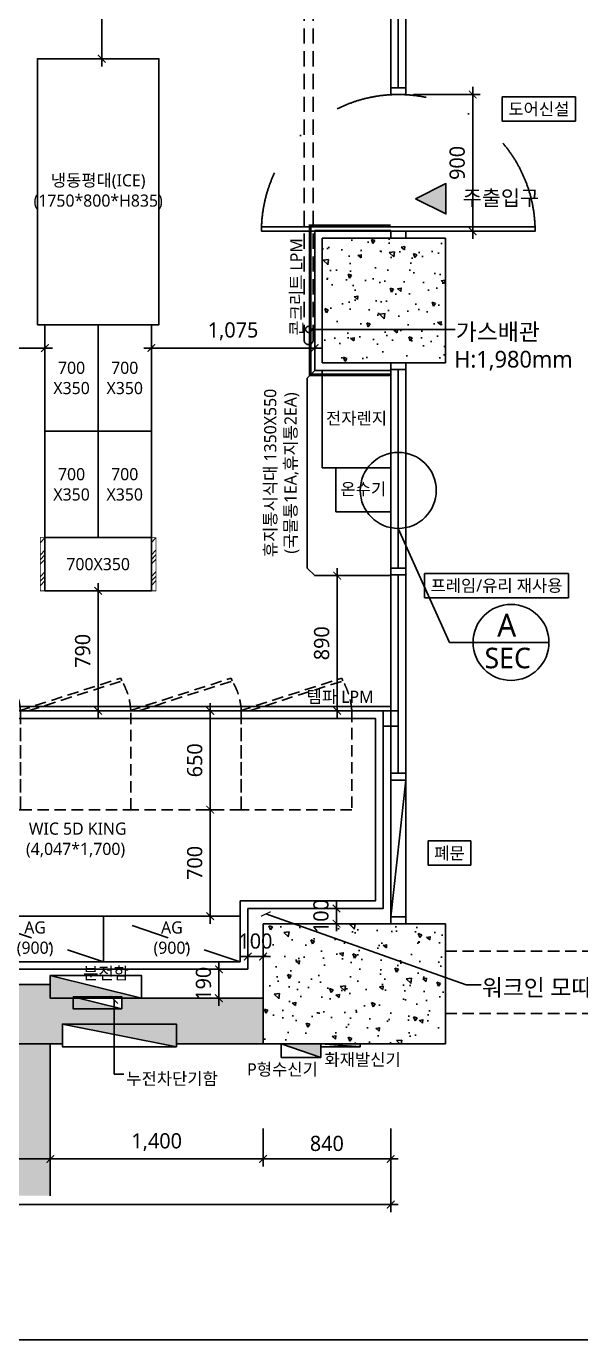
# Model space of a CAD drawing. Header units: millimetres. Extents: x 549809 to 574494, y -72589 to -46121.
# Drawn here: x 562582 to 566231, y -72589 to -63948 of the extents above; entities that cross this region are included whole.
import ezdxf

# ---------------------------------------------------------------- set-up
doc = ezdxf.new("R2010")
doc.units = ezdxf.units.MM
doc.linetypes.add('DASHDOT', pattern=[1, 0.5, -0.25, 0, -0.25])
doc.linetypes.add('HIDDEN', pattern=[0.375, 0.25, -0.125])
for name, color, linetype in [('DIM', 7, 'Continuous'), ('DIM_IN', 1, 'Continuous'), ('DOOR', 5, 'Continuous'), ('FUR', 6, 'Continuous'), ('HATCH', 6, 'Continuous'), ('layout', 2, 'Continuous'), ('SHEET', 6, 'Continuous'), ('STL', 7, 'Continuous'), ('text', 7, 'Continuous'), ('TXT', 7, 'Continuous'), ('WALL', 2, 'Continuous'), ('WALL_IN', 3, 'Continuous'), ('WIN', 4, 'Continuous'), ('집기', 5, 'Continuous'), ('천정라인', 1, 'Continuous')]:
    doc.layers.add(name, color=color, linetype=linetype)
doc.styles.get("Standard").update_dxf_attribs({"font": 'malgun.ttf'})
doc.styles.add('맑은고딕', font='malgun.ttf')
doc.linetypes.add('ZIGZAG', pattern='A,0.00254,-5.08,[131,ltypeshp.shx,S=5.08,R=0,X=-5.08,Y=0],-10.16,[131,ltypeshp.shx,S=5.08,R=180,X=5.08,Y=0],-5.08', length=20.32254)
doc.dimstyles.new('DIM_기본(50)', dxfattribs={"dimscale": 50, "dimtxt": 2, "dimasz": 1, "dimexe": 1, "dimexo": 2, "dimgap": 1, "dimtad": 1, "dimtoh": 1, "dimdec": 0, "dimzin": 0, "dimdsep": 46, "dimlunit": 6, "dimtxsty": '맑은고딕', "dimblk": 'ARCHTICK', "dimcen": 1, "dimdle": 1, "dimclrd": 1, "dimclre": 1, "dimclrt": 7, "dimadec": 0, "dimazin": 0, "dimtfac": 1, "dimtdec": 0, "dimtix": 1, "dimtmove": 2, "dimatfit": 3, "dimldrblk": 'ARCHTICK', "dimfxl": 1, "dimtolj": 1, "dimtzin": 0, "dimlwd": -1, "dimlwe": -1, "dimarcsym": 0})
pattern_1 = [(140, (490818.04, -604750.56), (23.90863, 273.277), [28.575, -314.325]), (85, (490818.04, -604750.56), (-286.58527, -52.86513), [22.86, -251.46088]), (190.451445, (490820.03, -604727.79), (-262.67663, 220.41187), [24.28501, -267.13537]), (136.1842, (490741.84, -604750.56), (63.0635, 406.61856), [42.8625, -471.4875]), (186.63556, (490747.1, -604716.67), (-371.1392, 356.1062), [36.42753, -400.7034]), (81.18415, (490741.84, -604750.56), (-371.1392, 356.1062), [34.28995, -377.1896]), (111, (490760.89, -604712.46), (153.3978, 227.42159), [28.575, -314.325]), (56, (490760.89, -604712.46), (-276.28195, 92.70304), [22.86, -251.46]), (161.451445, (490773.67, -604693.5), (-122.88415, 320.12463), [24.28501, -267.1349]), (127.5, (490818.035, -604750.56), (-126.832558, 4.632905), [0, -248.412, 0, -255.27, 0, -252.4125]), (97.5, (490818.04, -604750.56), (-150.270862, 100.229494), [0, -145.542, 0, -242.697, 0, -96.2025]), (57.5, (490818.04, -604835.52), (8.593116, 203.385893), [0, -95.25, 0, -297.18, 0, -394.335]), (47.5, (490818.04, -604873.62), (-38.139737, 222.19377), [0, -123.825, 0, -197.358, 0, -280.035])]

# ---------------------------------------------------------------- blocks, each defined once
blk = doc.blocks.new('도면FORM(50)_1')
at = {"layer": 'SHEET', "color": 7, "lineweight": 30}
blk.add_line((215289.2, -97805.7), (235800.3, -97805.7), dxfattribs=at)
blk = doc.blocks.new('_ArchTick')
at = {"color": 0, "linetype": 'ByBlock', "const_width": 0.15}
blk.add_lwpolyline([(-0.5, -0.5), (0.5, 0.5)], dxfattribs=at)
blk = doc.blocks.new('*D104')
at = {"layer": 'Defpoints', "color": 0, "transparency": 16777216}
for p in [(564140.4, -71099.5), (564980.4, -71099.5), (564140.4, -71399.5)]:
    blk.add_point(p, dxfattribs=at)
at = {"layer": 'DIM', "color": 1, "transparency": 16777216}
for p, q in [((564140.4, -71199.5), (564140.4, -71449.5)), ((564980.4, -71199.5), (564980.4, -71449.5)), ((565030.4, -71399.5), (564090.4, -71399.5))]:
    blk.add_line(p, q, dxfattribs=at)
at = {"layer": 'DIM', "color": 1, "transparency": 16777216, "xscale": 50, "yscale": 50, "zscale": 50, "rotation": 180}
blk.add_blockref('_ArchTick', (564140.4, -71399.5), dxfattribs=at)
at = {"layer": 'DIM', "color": 1, "transparency": 16777216, "xscale": 50, "yscale": 50, "zscale": 50}
blk.add_blockref('_ArchTick', (564980.4, -71399.5), dxfattribs=at)
at = {"layer": 'DIM', "color": 7, "transparency": 16777216, "insert": (564560.4, -71297.8), "char_height": 100, "attachment_point": 5, "style": '맑은고딕'}
blk.add_mtext('\\A1;840', dxfattribs=at)
blk = doc.blocks.new('*D105')
at = {"layer": 'Defpoints', "color": 0, "transparency": 16777216}
for p in [(562740.4, -71099.5), (564140.4, -71099.5), (562740.4, -71399.5)]:
    blk.add_point(p, dxfattribs=at)
at = {"layer": 'DIM', "color": 1, "transparency": 16777216}
for p, q in [((562740.4, -71199.5), (562740.4, -71449.5)), ((564140.4, -71199.5), (564140.4, -71449.5)), ((564190.4, -71399.5), (562690.4, -71399.5))]:
    blk.add_line(p, q, dxfattribs=at)
at = {"layer": 'DIM', "color": 1, "transparency": 16777216, "xscale": 50, "yscale": 50, "zscale": 50, "rotation": 180}
blk.add_blockref('_ArchTick', (562740.4, -71399.5), dxfattribs=at)
at = {"layer": 'DIM', "color": 1, "transparency": 16777216, "xscale": 50, "yscale": 50, "zscale": 50}
blk.add_blockref('_ArchTick', (564140.4, -71399.5), dxfattribs=at)
at = {"layer": 'DIM', "color": 7, "transparency": 16777216, "insert": (563440.4, -71289.1), "char_height": 100, "attachment_point": 5, "style": '맑은고딕'}
blk.add_mtext('\\A1;1,400', dxfattribs=at)
blk = doc.blocks.new('*D106')
at = {"layer": 'Defpoints', "color": 0, "transparency": 16777216}
for p in [(557810.4, -71099.5), (562740.4, -71099.5), (557810.4, -71399.5)]:
    blk.add_point(p, dxfattribs=at)
at = {"layer": 'DIM', "color": 1, "transparency": 16777216}
for p, q in [((557810.4, -71199.5), (557810.4, -71449.5)), ((562740.4, -71199.5), (562740.4, -71449.5)), ((562790.4, -71399.5), (557760.4, -71399.5))]:
    blk.add_line(p, q, dxfattribs=at)
at = {"layer": 'DIM', "color": 1, "transparency": 16777216, "xscale": 50, "yscale": 50, "zscale": 50, "rotation": 180}
blk.add_blockref('_ArchTick', (557810.4, -71399.5), dxfattribs=at)
at = {"layer": 'DIM', "color": 1, "transparency": 16777216, "xscale": 50, "yscale": 50, "zscale": 50}
blk.add_blockref('_ArchTick', (562740.4, -71399.5), dxfattribs=at)
at = {"layer": 'DIM', "color": 7, "transparency": 16777216, "insert": (560275.4, -71289.4), "char_height": 100, "attachment_point": 5, "style": '맑은고딕'}
blk.add_mtext('\\A1;4,930', dxfattribs=at)
blk = doc.blocks.new('*D108')
at = {"layer": 'Defpoints', "color": 0, "transparency": 16777216}
for p in [(557330.4, -71099.5), (564980.4, -71099.5), (564980.4, -71699.5)]:
    blk.add_point(p, dxfattribs=at)
at = {"layer": 'DIM', "color": 1, "transparency": 16777216}
for p, q in [((557330.4, -71199.5), (557330.4, -71749.5)), ((564980.4, -71199.5), (564980.4, -71749.5)), ((557280.4, -71699.5), (565030.4, -71699.5))]:
    blk.add_line(p, q, dxfattribs=at)
at = {"layer": 'DIM', "color": 1, "transparency": 16777216, "xscale": 50, "yscale": 50, "zscale": 50, "rotation": 180}
blk.add_blockref('_ArchTick', (557330.4, -71699.5), dxfattribs=at)
at = {"layer": 'DIM', "color": 1, "transparency": 16777216, "xscale": 50, "yscale": 50, "zscale": 50}
blk.add_blockref('_ArchTick', (564980.4, -71699.5), dxfattribs=at)
at = {"layer": 'DIM', "color": 7, "transparency": 16777216, "insert": (561155.4, -71589.4), "char_height": 100, "attachment_point": 5, "style": '맑은고딕'}
blk.add_mtext('\\A1;7,650', dxfattribs=at)
blk = doc.blocks.new('SECAAAAAAAAAAAAAAAAAAAAA')
at = {"layer": 'layout', "color": 7}
for p, q in [((536541.2, -74462.4), (536877.7, -75212.4)), ((536877.7, -75212.4), (537533, -75212.4))]:
    blk.add_line(p, q, dxfattribs=at)
for centre in [(536541.2, -74212.4), (537283, -75212.4)]:
    blk.add_circle(centre, 250, dxfattribs=at)
at = {"layer": 'layout', "color": 7, "style": '맑은고딕'}
for s, height, p in [('A', 150, (537192.3, -75174.2)), ('SEC', 135, (537108.5, -75382.6))]:
    blk.add_text(s, height=height, dxfattribs=at).set_placement(p)
blk = doc.blocks.new('AWESZRDFYGUAESRXDTFCUGYDTFYUHOILP')
at = {"layer": 'STL', "linetype": 'HIDDEN', "ltscale": 400}
for p, q in [((538738.7, -73592.4), (543933.7, -73592.4)), ((538738.7, -73652.4), (543933.7, -73652.4))]:
    blk.add_line(p, q, dxfattribs=at)
blk.add_circle((538808.7, -73622.4), 20, dxfattribs=at)
blk.add_arc((538738.7, -73622.4), 30, 90, 270, dxfattribs=at)
blk = doc.blocks.new('*D143')
at = {"layer": 'Defpoints', "color": 0, "transparency": 16777216}
for p in [(565030.4, -64396.9), (565520.1, -64396.9), (565030.4, -65296.9)]:
    blk.add_point(p, dxfattribs=at)
at = {"layer": 'DIM_IN', "color": 1, "transparency": 16777216}
for p, q in [((565520.1, -65346.9), (565520.1, -64346.9)), ((565130.4, -64396.9), (565570.1, -64396.9)), ((565130.4, -65296.9), (565570.1, -65296.9))]:
    blk.add_line(p, q, dxfattribs=at)
at = {"layer": 'DIM_IN', "color": 1, "transparency": 16777216, "xscale": 50, "yscale": 50, "zscale": 50}
for p, rotation in [((565520.1, -64396.9), 90), ((565520.1, -65296.9), 270)]:
    blk.add_blockref('_ArchTick', p, dxfattribs=dict(at, rotation=rotation))
at = {"layer": 'DIM_IN', "color": 7, "transparency": 16777216, "insert": (565418.4, -64846.9), "char_height": 100, "attachment_point": 5, "rotation": 90, "style": '맑은고딕'}
blk.add_mtext('\\A1;900', dxfattribs=at)
blk = doc.blocks.new('*D146')
at = {"layer": 'Defpoints', "color": 0, "transparency": 16777216}
for p in [(564480.4, -65974.9), (563405.4, -66064.9), (564480.4, -66064.9)]:
    blk.add_point(p, dxfattribs=at)
at = {"layer": 'WALL_IN', "color": 1, "transparency": 16777216}
for p, q in [((563405.4, -65964.9), (563405.4, -66014.9)), ((563355.4, -66064.9), (564530.4, -66064.9)), ((564480.4, -66074.9), (564480.4, -66114.9))]:
    blk.add_line(p, q, dxfattribs=at)
at = {"layer": 'WALL_IN', "color": 1, "transparency": 16777216, "xscale": 50, "yscale": 50, "zscale": 50, "rotation": 180}
blk.add_blockref('_ArchTick', (563405.4, -66064.9), dxfattribs=at)
at = {"layer": 'WALL_IN', "color": 1, "transparency": 16777216, "xscale": 50, "yscale": 50, "zscale": 50}
blk.add_blockref('_ArchTick', (564480.4, -66064.9), dxfattribs=at)
at = {"layer": 'WALL_IN', "color": 7, "transparency": 16777216, "insert": (563942.9, -65954.6), "char_height": 100, "attachment_point": 5, "style": '맑은고딕'}
blk.add_mtext('\\A1;1,075', dxfattribs=at)
blk = doc.blocks.new('*D147')
at = {"layer": 'Defpoints', "color": 0, "transparency": 16777216}
for p in [(561805.4, -66064.9), (561805.4, -66064.9), (562705.4, -66064.9)]:
    blk.add_point(p, dxfattribs=at)
at = {"layer": 'WALL_IN', "color": 1, "transparency": 16777216}
for p, q in [((561805.4, -65964.9), (561805.4, -66014.9)), ((562705.4, -65964.9), (562705.4, -66014.9)), ((562755.4, -66064.9), (561755.4, -66064.9))]:
    blk.add_line(p, q, dxfattribs=at)
at = {"layer": 'WALL_IN', "color": 1, "transparency": 16777216, "xscale": 50, "yscale": 50, "zscale": 50, "rotation": 180}
blk.add_blockref('_ArchTick', (561805.4, -66064.9), dxfattribs=at)
at = {"layer": 'WALL_IN', "color": 1, "transparency": 16777216, "xscale": 50, "yscale": 50, "zscale": 50}
blk.add_blockref('_ArchTick', (562705.4, -66064.9), dxfattribs=at)
at = {"layer": 'WALL_IN', "color": 7, "transparency": 16777216, "insert": (562255.4, -65963.2), "char_height": 100, "attachment_point": 5, "style": '맑은고딕'}
blk.add_mtext('\\A1;900', dxfattribs=at)
blk = doc.blocks.new('*D150')
at = {"layer": 'Defpoints', "color": 0, "transparency": 16777216}
for p in [(562970.4, -63371.9), (563078.9, -63371.9), (563055.4, -64161.9)]:
    blk.add_point(p, dxfattribs=at)
at = {"layer": 'WALL_IN', "color": 1, "transparency": 16777216}
for p, q in [((563078.9, -64211.9), (563078.9, -63321.9)), ((563070.4, -63371.9), (563128.9, -63371.9)), ((563155.4, -64161.9), (563128.9, -64161.9))]:
    blk.add_line(p, q, dxfattribs=at)
at = {"layer": 'WALL_IN', "color": 1, "transparency": 16777216, "xscale": 50, "yscale": 50, "zscale": 50}
for p, rotation in [((563078.9, -63371.9), 90), ((563078.9, -64161.9), 270)]:
    blk.add_blockref('_ArchTick', p, dxfattribs=dict(at, rotation=rotation))
at = {"layer": 'WALL_IN', "color": 7, "transparency": 16777216, "insert": (562977.3, -63766.9), "char_height": 100, "attachment_point": 5, "rotation": 90, "style": '맑은고딕'}
blk.add_mtext('\\A1;790', dxfattribs=at)
blk = doc.blocks.new('*D155')
at = {"layer": 'Defpoints', "color": 0, "transparency": 16777216}
for p in [(563850.5, -70151.9), (563850.5, -70341.9), (563850.5, -70341.9)]:
    blk.add_point(p, dxfattribs=at)
at = {"layer": 'WALL_IN', "color": 1, "transparency": 16777216}
for p, q in [((563750.5, -70151.9), (563800.5, -70151.9)), ((563850.5, -70151.9), (563850.5, -70101.9)), ((563850.5, -70151.9), (563850.5, -70341.9)), ((563750.5, -70341.9), (563800.5, -70341.9)), ((563850.5, -70341.9), (563850.5, -70391.9))]:
    blk.add_line(p, q, dxfattribs=at)
at = {"layer": 'WALL_IN', "color": 1, "transparency": 16777216, "xscale": 50, "yscale": 50, "zscale": 50}
for p, rotation in [((563850.5, -70151.9), 270), ((563850.5, -70341.9), 90)]:
    blk.add_blockref('_ArchTick', p, dxfattribs=dict(at, rotation=rotation))
at = {"layer": 'WALL_IN', "color": 7, "transparency": 16777216, "insert": (563748.6, -70246.9), "char_height": 100, "attachment_point": 5, "rotation": 90, "style": '맑은고딕'}
blk.add_mtext('\\A1;190', dxfattribs=at)
blk = doc.blocks.new('*D156')
at = {"layer": 'Defpoints', "color": 0, "transparency": 16777216}
for p in [(564140.4, -70068.4), (564040.4, -70151.9), (564140.4, -70151.9)]:
    blk.add_point(p, dxfattribs=at)
at = {"layer": 'WALL_IN', "color": 1, "transparency": 16777216}
for p, q in [((564040.4, -70068.4), (563990.4, -70068.4)), ((564040.4, -70051.9), (564040.4, -70018.4)), ((564040.4, -70068.4), (564140.4, -70068.4)), ((564140.4, -70051.9), (564140.4, -70018.4)), ((564140.4, -70068.4), (564190.4, -70068.4))]:
    blk.add_line(p, q, dxfattribs=at)
at = {"layer": 'WALL_IN', "color": 1, "transparency": 16777216, "xscale": 50, "yscale": 50, "zscale": 50}
blk.add_blockref('_ArchTick', (564040.4, -70068.4), dxfattribs=at)
at = {"layer": 'WALL_IN', "color": 1, "transparency": 16777216, "xscale": 50, "yscale": 50, "zscale": 50, "rotation": 180}
blk.add_blockref('_ArchTick', (564140.4, -70068.4), dxfattribs=at)
at = {"layer": 'WALL_IN', "color": 7, "transparency": 16777216, "insert": (564090.4, -69966.5), "char_height": 100, "attachment_point": 5, "style": '맑은고딕'}
blk.add_mtext('\\A1;100', dxfattribs=at)
blk = doc.blocks.new('*D157')
at = {"layer": 'Defpoints', "color": 0, "transparency": 16777216}
for p in [(564624, -69751.9), (564624, -69851.9), (564624, -69851.9)]:
    blk.add_point(p, dxfattribs=at)
at = {"layer": 'WALL_IN', "color": 1, "transparency": 16777216}
for p, q in [((564624, -69751.9), (564624, -69701.9)), ((564524, -69751.9), (564574, -69751.9)), ((564624, -69751.9), (564624, -69851.9)), ((564524, -69851.9), (564574, -69851.9)), ((564624, -69851.9), (564624, -69901.9))]:
    blk.add_line(p, q, dxfattribs=at)
at = {"layer": 'WALL_IN', "color": 1, "transparency": 16777216, "xscale": 50, "yscale": 50, "zscale": 50}
for p, rotation in [((564624, -69751.9), 270), ((564624, -69851.9), 90)]:
    blk.add_blockref('_ArchTick', p, dxfattribs=dict(at, rotation=rotation))
at = {"layer": 'WALL_IN', "color": 7, "transparency": 16777216, "insert": (564522, -69801.9), "char_height": 100, "attachment_point": 5, "rotation": 90, "style": '맑은고딕'}
blk.add_mtext('\\A1;100', dxfattribs=at)
blk = doc.blocks.new('*D158')
at = {"layer": 'Defpoints', "color": 0, "transparency": 16777216}
for p in [(564730.4, -67561.9), (564628, -68451.9), (564628, -68451.9)]:
    blk.add_point(p, dxfattribs=at)
at = {"layer": 'WALL_IN', "color": 1, "transparency": 16777216}
for p, q in [((564630.4, -67561.9), (564578, -67561.9)), ((564628, -67511.9), (564628, -68501.9)), ((564728, -68451.9), (564678, -68451.9))]:
    blk.add_line(p, q, dxfattribs=at)
at = {"layer": 'WALL_IN', "color": 1, "transparency": 16777216, "xscale": 50, "yscale": 50, "zscale": 50}
for p, rotation in [((564628, -67561.9), 90), ((564628, -68451.9), 270)]:
    blk.add_blockref('_ArchTick', p, dxfattribs=dict(at, rotation=rotation))
at = {"layer": 'WALL_IN', "color": 7, "transparency": 16777216, "insert": (564526.4, -68006.9), "char_height": 100, "attachment_point": 5, "rotation": 90, "style": '맑은고딕'}
blk.add_mtext('\\A1;890', dxfattribs=at)
blk = doc.blocks.new('*D168')
at = {"color": 1, "transparency": 16777216}
for p, q in [((563792.9, -68401.9), (563792.9, -69151.9)), ((563724.9, -68451.9), (563842.9, -68451.9)), ((563724.9, -69101.9), (563842.9, -69101.9))]:
    blk.add_line(p, q, dxfattribs=at)
at = {"layer": 'Defpoints', "color": 0, "transparency": 16777216}
for p in [(563624.9, -68451.9), (563624.9, -69101.9), (563792.9, -69101.9)]:
    blk.add_point(p, dxfattribs=at)
at = {"color": 1, "transparency": 16777216, "xscale": 50, "yscale": 50, "zscale": 50}
for p, rotation in [((563792.9, -68451.9), 90), ((563792.9, -69101.9), 270)]:
    blk.add_blockref('_ArchTick', p, dxfattribs=dict(at, rotation=rotation))
at = {"color": 7, "transparency": 16777216, "insert": (563691.2, -68776.9), "char_height": 100, "attachment_point": 5, "rotation": 90, "style": '맑은고딕'}
blk.add_mtext('\\A1;650', dxfattribs=at)
blk = doc.blocks.new('*D169')
at = {"color": 1, "transparency": 16777216}
for p, q in [((563724.9, -69101.9), (563842.9, -69101.9)), ((563792.9, -69051.9), (563792.9, -69851.9)), ((563724.9, -69801.9), (563842.9, -69801.9))]:
    blk.add_line(p, q, dxfattribs=at)
at = {"layer": 'Defpoints', "color": 0, "transparency": 16777216}
for p in [(563624.9, -69101.9), (563624.9, -69801.9), (563792.9, -69801.9)]:
    blk.add_point(p, dxfattribs=at)
at = {"color": 1, "transparency": 16777216, "xscale": 50, "yscale": 50, "zscale": 50}
for p, rotation in [((563792.9, -69101.9), 90), ((563792.9, -69801.9), 270)]:
    blk.add_blockref('_ArchTick', p, dxfattribs=dict(at, rotation=rotation))
at = {"color": 7, "transparency": 16777216, "insert": (563691.2, -69451.9), "char_height": 100, "attachment_point": 5, "rotation": 90, "style": '맑은고딕'}
blk.add_mtext('\\A1;700', dxfattribs=at)
blk = doc.blocks.new('*D170')
at = {"color": 1, "transparency": 16777216}
for p, q in [((561101.4, -69341.9), (561101.4, -69991.9)), ((561033.4, -69391.9), (561151.4, -69391.9)), ((561033.4, -69941.9), (561151.4, -69941.9))]:
    blk.add_line(p, q, dxfattribs=at)
at = {"layer": 'Defpoints', "color": 0, "transparency": 16777216}
for p in [(560933.4, -69391.9), (560933.4, -69941.9), (561101.4, -69941.9)]:
    blk.add_point(p, dxfattribs=at)
at = {"color": 1, "transparency": 16777216, "xscale": 50, "yscale": 50, "zscale": 50}
for p, rotation in [((561101.4, -69391.9), 90), ((561101.4, -69941.9), 270)]:
    blk.add_blockref('_ArchTick', p, dxfattribs=dict(at, rotation=rotation))
at = {"color": 7, "transparency": 16777216, "insert": (560999.7, -69666.9), "char_height": 100, "attachment_point": 5, "rotation": 90, "style": '맑은고딕'}
blk.add_mtext('\\A1;550', dxfattribs=at)
blk = doc.blocks.new('*D171')
at = {"color": 1, "transparency": 16777216}
for p, q in [((560173.4, -69921.9), (560173.4, -69774.6)), ((560883.4, -69921.9), (560883.4, -69774.6)), ((560933.4, -69824.6), (560123.4, -69824.6))]:
    blk.add_line(p, q, dxfattribs=at)
at = {"layer": 'Defpoints', "color": 0, "transparency": 16777216}
for p in [(560173.4, -69824.6), (560173.4, -70021.9), (560883.4, -70021.9)]:
    blk.add_point(p, dxfattribs=at)
at = {"color": 1, "transparency": 16777216, "xscale": 50, "yscale": 50, "zscale": 50, "rotation": 180}
blk.add_blockref('_ArchTick', (560173.4, -69824.6), dxfattribs=at)
at = {"color": 1, "transparency": 16777216, "xscale": 50, "yscale": 50, "zscale": 50}
blk.add_blockref('_ArchTick', (560883.4, -69824.6), dxfattribs=at)
at = {"color": 7, "transparency": 16777216, "insert": (560528.4, -69722.7), "char_height": 100, "attachment_point": 5, "style": '맑은고딕'}
blk.add_mtext('\\A1;710', dxfattribs=at)
blk = doc.blocks.new('*D151')
at = {"layer": 'Defpoints', "color": 0, "transparency": 16777216}
for p in [(563055.4, -67661.9), (563055.4, -68451.9), (563055.4, -68451.9)]:
    blk.add_point(p, dxfattribs=at)
at = {"layer": 'WALL_IN', "color": 1, "transparency": 16777216}
for p, q in [((563055.4, -67611.9), (563055.4, -68501.9)), ((562955.4, -67661.9), (563005.4, -67661.9)), ((562955.4, -68451.9), (563005.4, -68451.9))]:
    blk.add_line(p, q, dxfattribs=at)
at = {"layer": 'WALL_IN', "color": 1, "transparency": 16777216, "xscale": 50, "yscale": 50, "zscale": 50}
for p, rotation in [((563055.4, -67661.9), 90), ((563055.4, -68451.9), 270)]:
    blk.add_blockref('_ArchTick', p, dxfattribs=dict(at, rotation=rotation))
at = {"layer": 'WALL_IN', "color": 7, "transparency": 16777216, "insert": (562953.7, -68056.9), "char_height": 100, "attachment_point": 5, "rotation": 90, "style": '맑은고딕'}
blk.add_mtext('\\A1;790', dxfattribs=at)
blk = doc.blocks.new('gondola_700_350')
at = {"layer": '집기'}
blk.add_lwpolyline([(563405.4, -67311.9), (562705.4, -67311.9), (562705.4, -67661.9), (563405.4, -67661.9)], close=True, dxfattribs=at)
blk = doc.blocks.new('microwave_oven')
at = {"layer": 'FUR', "color": 5}
blk.add_lwpolyline([(564530.4, -66211.9), (564530.4, -66851.9), (564980.4, -66851.9), (564980.4, -66211.9)], close=True, dxfattribs=at)
blk = doc.blocks.new('water_heater')
at = {"layer": 'FUR', "color": 5}
blk.add_lwpolyline([(564620.4, -66851.9), (564620.4, -67141.9), (564980.4, -67141.9), (564980.4, -66851.9)], close=True, dxfattribs=at)
blk = doc.blocks.new('waste_basket_1350')
at = {"layer": 'FUR', "color": 6}
blk.add_lwpolyline([(564430.4, -66261.9), (564430.4, -67511.9), (564480.4, -67561.9), (564980.4, -67561.9), (564980.4, -66211.9), (564480.4, -66211.9)], close=True, dxfattribs=at)
blk = doc.blocks.new('wic5d_4047_1700')
at = {"layer": 'DOOR', "color": 8}
for p, q in [((560933.4, -69941.9), (560883.4, -69391.9)), ((560933.4, -69391.9), (560883.4, -69941.9))]:
    blk.add_line(p, q, dxfattribs=at)
at = {"layer": '집기', "color": 8, "linetype": 'HIDDEN', "ltscale": 300}
for p, q in [((561079.4, -68451.9), (561750.7, -68235.9)), ((561141.5, -68451.9), (561757.1, -68254.9)), ((561757.1, -68254.9), (561750.7, -68235.9)), ((561806.4, -68451.9), (562477.7, -68235.9)), ((561868.5, -68451.9), (562484.1, -68254.9)), ((562484.1, -68254.9), (562477.7, -68235.9)), ((562533.4, -68451.9), (563204.7, -68235.9)), ((562595.5, -68451.9), (563211.1, -68254.9)), ((563211.1, -68254.9), (563204.7, -68235.9)), ((563260.4, -68451.9), (563931.7, -68235.9)), ((563322.5, -68451.9), (563938.1, -68254.9)), ((563938.1, -68254.9), (563931.7, -68235.9)), ((563987.4, -68451.9), (564658.7, -68235.9)), ((564049.5, -68451.9), (564665.1, -68254.9)), ((564665.1, -68254.9), (564658.7, -68235.9))]:
    blk.add_line(p, q, dxfattribs=at)
at = {"layer": '집기', "color": 8, "linetype": 'DASHDOT', "ltscale": 500}
for p, q in [((562190.4, -70101.9), (561290.4, -69801.9)), ((563090.4, -70101.9), (562190.4, -69801.9)), ((563990.4, -70101.9), (563090.4, -69801.9))]:
    blk.add_line(p, q, dxfattribs=at)
at = {"layer": '집기', "color": 5}
for points in [[(564040.4, -70151.9), (564040.4, -69751.9), (564930.4, -69751.9), (564930.4, -68451.9), (560883.4, -68451.9), (560883.4, -70151.9)], [(563990.4, -70101.9), (563990.4, -69701.9), (564880.4, -69701.9), (564880.4, -68501.9), (560933.4, -68501.9), (560933.4, -70101.9)]]:
    blk.add_lwpolyline(points, close=True, dxfattribs=at)
at = {"layer": '집기', "color": 8, "linetype": 'HIDDEN', "ltscale": 300}
for points in [[(561089.4, -69101.9), (561816.4, -69101.9), (561816.4, -68451.9), (561089.4, -68451.9)], [(561816.4, -69101.9), (562543.4, -69101.9), (562543.4, -68451.9), (561816.4, -68451.9)], [(562543.4, -69101.9), (563270.4, -69101.9), (563270.4, -68451.9), (562543.4, -68451.9)], [(563997.4, -69101.9), (563270.4, -69101.9), (563270.4, -68451.9), (563997.4, -68451.9)], [(564724.4, -69101.9), (563997.4, -69101.9), (563997.4, -68451.9), (564724.4, -68451.9)]]:
    blk.add_lwpolyline(points, close=True, dxfattribs=at)
at = {"layer": '집기', "color": 6}
blk.add_lwpolyline([(560933.4, -69281.9), (560933.4, -69311.9), (560883.4, -69311.9), (560883.4, -69281.9)], close=True, dxfattribs=at)
at = {"layer": '집기', "color": 1}
blk.add_lwpolyline([(560933.4, -69391.9), (560933.4, -69941.9), (560883.4, -69941.9), (560883.4, -69391.9)], close=True, dxfattribs=at)
at = {"layer": '집기', "color": 1, "linetype": 'Continuous', "ltscale": 300}
for points in [[(562190.4, -70101.9), (562190.4, -69801.9), (561290.4, -69801.9), (561290.4, -70101.9)], [(563090.4, -70101.9), (563090.4, -69801.9), (562190.4, -69801.9), (562190.4, -70101.9)], [(563990.4, -70101.9), (563990.4, -69801.9), (563090.4, -69801.9), (563090.4, -70101.9)]]:
    blk.add_lwpolyline(points, close=True, dxfattribs=at)
at = {"layer": '집기', "color": 7}
blk.add_lwpolyline([(560883.4, -69991.9), (560173.4, -69991.9), (560173.4, -70021.9), (560883.4, -70021.9)], close=True, dxfattribs=at)
at = {"layer": '집기', "color": 8, "linetype": 'HIDDEN', "ltscale": 300}
for centre in [(561383.9, -68474.6), (562110.9, -68474.6), (562837.9, -68474.6), (563564.9, -68474.6), (564291.9, -68474.6)]:
    blk.add_arc(centre, 433.1, 3.01471, 30.4927, dxfattribs=at)
at = {"layer": '집기', "color": 1, "linetype": 'DASHDOT', "ltscale": 800}
blk.add_arc((560875.8, -70013.5), 702.4, 87.33955, 180.67809, dxfattribs=at)
at = {"layer": '집기', "color": 7, "char_height": 80, "attachment_point": 5, "style": '맑은고딕'}
for s, insert in [('\\pxqc; WIC 5D KING\\P(4,047*1,700)', (562906.9, -69301.9)), ('AG\\P(900)', (561740.4, -69951.9)), ('AG\\P(900)', (562640.4, -69951.9)), ('AG\\P(900)', (563540.4, -69951.9))]:
    blk.add_mtext(s, dxfattribs=dict(at, insert=insert))
at = {"color": 1}
for base, p1, p2, angle, picture, middle in [((563792.9, -69101.9), (563624.9, -68451.9), (563624.9, -69101.9), 270, '*D168', (563691.2, -68776.9)), ((563792.9, -69801.9), (563624.9, -69101.9), (563624.9, -69801.9), 270, '*D169', (563691.2, -69451.9)), ((561101.4, -69941.9), (560933.4, -69391.9), (560933.4, -69941.9), 270, '*D170', (560999.7, -69666.9)), ((560173.4, -69824.6), (560883.4, -70021.9), (560173.4, -70021.9), 180, '*D171', (560528.4, -69722.7))]:
    dim = blk.add_linear_dim(base=base, p1=p1, p2=p2, angle=angle, dimstyle='DIM_기본(50)', dxfattribs=at)
    dim.commit()
    dim.dimension.update_dxf_attribs({"geometry": picture, "text_midpoint": middle})
at = {"layer": 'WALL_IN'}
dim = blk.add_linear_dim(base=(563055.4, -68451.9), p1=(563055.4, -67661.9), p2=(563055.4, -68451.9), angle=90, dimstyle='DIM_기본(50)', dxfattribs=at)
dim.commit()
dim.dimension.update_dxf_attribs({"geometry": '*D151', "text_midpoint": (562953.7, -68056.9)})

msp = doc.modelspace()

# ---------------------------------------------------------------- hatches: boundary and pattern name
at = {"layer": 'FUR', "ltscale": 400}
h = msp.add_hatch(dxfattribs=at)
h.set_pattern_fill('GOST_GROUND', color=1, scale=10, angle=360, style=0)
h.set_pattern_definition([(45, (559650.09, -300401.86), (141.421356, -4e-14), []), (45, (559680.09, -300401.86), (141.421356, -4e-14), []), (45, (559710.09, -300401.86), (141.421356, -4e-14), [])])
h.paths.add_polyline_path([(562675.4, -67311.9), (562705.4, -67311.9), (562705.4, -67661.9), (562675.4, -67661.9)])
h = msp.add_hatch(dxfattribs=at)
h.set_pattern_fill('GOST_GROUND', color=1, scale=10, angle=360, style=0)
h.set_pattern_definition([(45, (560380.09, -300401.86), (141.421356, -4e-14), []), (45, (560410.09, -300401.86), (141.421356, -4e-14), []), (45, (560440.09, -300401.86), (141.421356, -4e-14), [])])
h.paths.add_polyline_path([(563405.4, -67311.9), (563435.4, -67311.9), (563435.4, -67661.9), (563405.4, -67661.9)])
at = {"layer": 'FUR'}
for color, points in [(8, [(562740.4, -70191.9), (562740.4, -70341.9), (563340.4, -70341.9)]), (8, [(562890.4, -70331.9), (562890.4, -70411.9), (563210.4, -70411.9)]), (4, [(562820.4, -70511.9), (563570.4, -70511.9), (563570.4, -70661.9)]), (4, [(564260.4, -70641.9), (564520.4, -70641.9), (564520.4, -70731.9)]), (4, [(564520.4, -70641.9), (564780.4, -70641.9), (564780.4, -70661.9)])]:
    msp.add_hatch(color=color, dxfattribs=at).paths.add_polyline_path(points)
at = {"layer": 'HATCH'}
h = msp.add_hatch(dxfattribs=at)
h.set_pattern_fill('ANSI33', color=8, scale=25, angle=90)
h.set_pattern_definition([(135, (490818.04, -604750.56), (-112.2532, -112.2532), []), (135, (490818.04, -604638.3), (-112.2532, -112.2532), [79.375, -39.6875])])
h.paths.add_polyline_path([(557800.4, -61141.9), (557800.4, -61371.9), (564540.4, -61371.9), (564540.4, -61141.9)])
h.paths.add_polyline_path([(557810.4, -70251.9), (557810.4, -70606.9), (557470.4, -70606.9), (557470.4, -71641.9), (557860.4, -71641.9), (557860.4, -70641.9), (562820.4, -70641.9), (562820.4, -70511.9), (563570.4, -70511.9), (563570.4, -70641.9), (564140.4, -70641.9), (564140.4, -70341.9), (563210.4, -70341.9), (563210.4, -70411.9), (562890.4, -70411.9), (562890.4, -70341.9), (562740.4, -70341.9), (562740.4, -70251.9)])
h.paths.add_polyline_path([(562350.4, -70641.9), (562350.4, -71641.9), (562740.4, -71641.9), (562740.4, -70641.9)], flags=17)
h.paths.add_polyline_path([(567170.4, -70031.9), (567170.4, -71641.9), (567370.4, -71641.9), (567370.4, -70031.9)])
h = msp.add_hatch(dxfattribs=at)
h.set_pattern_fill('AR-CONC', color=8, scale=1.5, angle=90)
h.set_pattern_definition(pattern_1)
h.paths.add_polyline_path([(564530.4, -65341.9), (564530.4, -66161.9), (565340.4, -66161.9), (565340.4, -65341.9)])
h = msp.add_hatch(dxfattribs=at)
h.set_pattern_fill('AR-CONC', color=8, scale=1.5, angle=90)
h.set_pattern_definition(pattern_1)
h.paths.add_polyline_path([(564140.4, -69851.9), (564140.4, -70641.9), (565340.4, -70641.9), (565340.4, -69851.9)])
at = {"layer": 'layout'}
h = msp.add_hatch(color=1, dxfattribs=at)
h.dxf.hatch_style = 1
h.paths.add_polyline_path([(565143.7, -65082.7), (565343.7, -65182.7), (565343.7, -64982.7)])

# ---------------------------------------------------------------- linework, layer by layer
at = {"layer": 'DOOR', "color": 4, "linetype": 'ByBlock', "ltscale": 400}
msp.add_lwpolyline([(564130.4, -65266.9), (565930.4, -65266.9), (565930.4, -65296.9), (564130.4, -65296.9)], close=True, dxfattribs=at)
at = {"layer": 'DOOR', "color": 1, "linetype": 'DASHDOT', "ltscale": 1200}
msp.add_arc((565030.4, -65297.4), 900.5, 1.94204, 178.05796, dxfattribs=at)
at = {"layer": 'FUR', "color": 8}
for p, q in [((563340.4, -70341.9), (562740.4, -70191.9)), ((563210.4, -70411.9), (562890.4, -70331.9))]:
    msp.add_line(p, q, dxfattribs=at)
at = {"layer": 'FUR', "color": 4}
for p, q in [((562820.4, -70511.9), (563570.4, -70661.9)), ((564520.4, -70731.9), (564260.4, -70641.9)), ((564520.4, -70641.9), (564780.4, -70661.9))]:
    msp.add_line(p, q, dxfattribs=at)
at = {"layer": 'FUR', "color": 4, "const_width": 5}
for points in [[(562675.4, -67311.9), (562705.4, -67311.9), (562705.4, -67661.9), (562675.4, -67661.9)], [(563405.4, -67311.9), (563435.4, -67311.9), (563435.4, -67661.9), (563405.4, -67661.9)]]:
    msp.add_lwpolyline(points, close=True, dxfattribs=at)
at = {"layer": 'FUR', "color": 8}
for points in [[(562740.4, -70341.9), (562740.4, -70191.9), (563340.4, -70191.9), (563340.4, -70341.9)], [(562890.4, -70331.9), (562890.4, -70411.9), (563210.4, -70411.9), (563210.4, -70331.9)]]:
    msp.add_lwpolyline(points, close=True, dxfattribs=at)
at = {"layer": 'FUR', "color": 4}
for points in [[(563570.4, -70661.9), (563570.4, -70511.9), (562820.4, -70511.9), (562820.4, -70661.9)], [(564520.4, -70641.9), (564520.4, -70731.9), (564260.4, -70731.9), (564260.4, -70641.9)], [(564780.4, -70641.9), (564780.4, -70661.9), (564520.4, -70661.9), (564520.4, -70641.9)]]:
    msp.add_lwpolyline(points, close=True, dxfattribs=at)
at = {"layer": 'layout', "color": 32, "linetype": 'ZIGZAG', "ltscale": 5}
msp.add_lwpolyline([(558635.4, -61471.9), (558635.4, -68421.9), (564980.4, -68421.9)], dxfattribs=at)
at = {"layer": 'layout', "color": 1}
msp.add_lwpolyline([(565143.7, -65082.7), (565343.7, -65182.7), (565343.7, -64982.7), (565143.7, -65082.7)], dxfattribs=at)
at = {"layer": 'layout', "color": 8, "linetype": 'HIDDEN', "ltscale": 500, "const_width": 20}
msp.add_lwpolyline([(564980.4, -65261.9), (564450.4, -65261.9), (564450.4, -66241.9), (564980.4, -66241.9)], dxfattribs=at)
at = {"layer": 'WALL'}
for p, q in [((564530.4, -65341.9), (564530.4, -66161.9)), ((564530.4, -65341.9), (565340.4, -65341.9)), ((565340.4, -65341.9), (565340.4, -66161.9)), ((564530.4, -66161.9), (565340.4, -66161.9)), ((564140.4, -69851.9), (565340.4, -69851.9)), ((564140.4, -69851.9), (564140.4, -70641.9)), ((565340.4, -69851.9), (565340.4, -70641.9)), ((562740.4, -70251.9), (557810.4, -70251.9)), ((564140.4, -70341.9), (563210.4, -70341.9)), ((562820.4, -70641.9), (562820.4, -70511.9)), ((562820.4, -70511.9), (563570.4, -70511.9)), ((563570.4, -70511.9), (563570.4, -70641.9)), ((562820.4, -70641.9), (557860.4, -70641.9)), ((562740.4, -70641.9), (562740.4, -71641.9)), ((565340.4, -70641.9), (563570.4, -70641.9))]:
    msp.add_line(p, q, dxfattribs=at)
at = {"layer": 'WALL', "color": 8}
for p, q in [((562740.4, -70341.9), (562740.4, -70251.9)), ((562890.4, -70341.9), (562740.4, -70341.9)), ((562890.4, -70411.9), (562890.4, -70341.9)), ((563210.4, -70411.9), (562890.4, -70411.9)), ((563210.4, -70341.9), (563210.4, -70411.9))]:
    msp.add_line(p, q, dxfattribs=at)
at = {"layer": 'WALL_IN'}
for points in [[(564980.4, -66206.9), (564980.4, -66211.9), (564480.4, -66211.9), (564480.4, -65291.9), (564980.4, -65291.9)], [(564930.4, -68451.9), (565030.4, -68451.9)], [(565030.4, -68551.9), (564930.4, -68551.9)]]:
    msp.add_lwpolyline(points, dxfattribs=at)
at = {"layer": 'WIN'}
for p, q in [((565030.4, -63046.9), (565030.4, -64351.9)), ((565030.4, -67511.9), (565030.4, -66206.9)), ((565030.4, -67556.9), (565030.4, -68861.9))]:
    msp.add_line(p, q, dxfattribs=at)
for points in [[(565080.4, -64351.9), (565080.4, -63046.9), (564980.4, -63046.9), (564980.4, -64351.9)], [(565080.4, -64396.9), (565080.4, -64351.9), (564980.4, -64351.9), (564980.4, -64396.9)], [(565080.4, -65341.9), (565080.4, -65296.9), (564980.4, -65296.9), (564980.4, -65341.9)], [(564980.4, -66206.9), (564980.4, -66161.9), (565080.4, -66161.9), (565080.4, -66206.9)], [(565080.4, -67511.9), (565080.4, -66206.9), (564980.4, -66206.9), (564980.4, -67511.9)], [(564980.4, -67556.9), (564980.4, -67511.9), (565080.4, -67511.9), (565080.4, -67556.9)], [(565080.4, -68861.9), (565080.4, -67556.9), (564980.4, -67556.9), (564980.4, -68861.9)], [(565080.4, -68906.9), (565080.4, -68861.9), (564980.4, -68861.9), (564980.4, -68906.9)], [(564980.4, -68906.9), (565080.4, -68906.9), (565080.4, -69806.9), (564980.4, -69806.9)], [(565080.4, -69851.9), (565080.4, -69806.9), (564980.4, -69806.9), (564980.4, -69851.9)]]:
    msp.add_lwpolyline(points, close=True, dxfattribs=at)
msp.add_lwpolyline([(565080.4, -68906.9), (564980.4, -69806.9)], dxfattribs=at)
at = {"layer": '집기', "color": 70}
msp.add_lwpolyline([(562655.4, -65911.9), (563455.4, -65911.9), (563455.4, -64161.9), (562655.4, -64161.9)], close=True, dxfattribs=at)
at = {"layer": '천정라인', "color": 1, "linetype": 'HIDDEN', "ltscale": 300}
for p, q in [((565340.4, -70031.9), (567170.4, -70031.9)), ((565340.4, -70441.9), (567170.4, -70441.9))]:
    msp.add_line(p, q, dxfattribs=at)

# ---------------------------------------------------------------- block references
at = {"layer": 'layout', "color": 3, "xscale": 1.199999999995198, "yscale": 1.199999999995198, "zscale": 1.199999999995198}
msp.add_blockref('도면FORM(50)_1', (291462.4, 44778), dxfattribs=at)
at = {"layer": 'WALL', "rotation": 90}
msp.add_blockref('AWESZRDFYGUAESRXDTFCUGYDTFYUHOILP', (490818, -604750.6), dxfattribs=at)
at = {"layer": 'WALL'}
msp.add_blockref('SECAAAAAAAAAAAAAAAAAAAAA', (28489.2, 7211.1), dxfattribs=at)
at = {"layer": 'WALL_IN', "rotation": 90}
for p in [(495393.5, -629317.3), (495743.5, -629317.3), (495393.5, -630017.3), (495743.5, -630017.3)]:
    msp.add_blockref('gondola_700_350', p, dxfattribs=at)
at = {"layer": 'WALL_IN'}
for name in ['waste_basket_1350', 'microwave_oven', 'water_heater', 'gondola_700_350', 'wic5d_4047_1700']:
    msp.add_blockref(name, (0, 0), dxfattribs=at)

# ---------------------------------------------------------------- texts
at = {"layer": 'FUR', "color": 10, "insert": (565955.5, -64496.8), "char_height": 80, "attachment_point": 5, "style": '맑은고딕', "bg_fill": 16, "box_fill_scale": 1.5, "bg_fill_color": 256, "bg_fill_transparency": 0}
msp.add_mtext('{\\C7;도어신설}', dxfattribs=at)
at = {"layer": 'FUR', "color": 7, "attachment_point": 5, "style": '맑은고딕'}
for s, insert, char_height in [('주출입구', (565705.4, -65082.5, 3718.9), 100), ('전자렌지', (564755.4, -66531.9), 80), ('온수기', (564800.4, -66996.9), 80)]:
    msp.add_mtext(s, dxfattribs=dict(at, insert=insert, char_height=char_height))
at = {"layer": 'FUR', "color": 7, "insert": (564263.3, -66886.9), "char_height": 80, "attachment_point": 5, "rotation": 90, "style": '맑은고딕'}
msp.add_mtext('휴지통시식대 1350X550\\P(국물통1EA,휴지통2EA)', dxfattribs=at)
at = {"layer": 'layout', "color": 32, "style": '맑은고딕'}
msp.add_text('템파 LPM', height=80, dxfattribs=at).set_placement((564427.3, -68399))
at = {"layer": 'layout', "color": 8, "linetype": 'HIDDEN', "ltscale": 500, "insert": (564319.3, -65983.3), "char_height": 80, "attachment_point": 1, "rotation": 90, "style": '맑은고딕'}
msp.add_mtext('콘크리트 LPM', dxfattribs=at)
at = {"layer": 'text', "char_height": 80, "attachment_point": 5, "style": '맑은고딕'}
for s, insert in [('700\\PX350', (562880.4, -66261.9)), ('700\\PX350', (563230.4, -66261.9)), ('700\\PX350', (562880.4, -66961.9)), ('700\\PX350', (563230.4, -66961.9)), ('700X350', (563055.4, -67486.9))]:
    msp.add_mtext(s, dxfattribs=dict(at, insert=insert))
at = {"layer": 'text', "color": 10, "char_height": 80, "attachment_point": 5, "style": '맑은고딕', "bg_fill": 16, "box_fill_scale": 1.5, "bg_fill_color": 256, "bg_fill_transparency": 0}
for s, insert in [('\\pxqc;{\\C0;프레임/유리 재사용}', (565676.8, -67631.8)), ('\\pxqc;{\\C0;폐문}', (565367.3, -69391.9))]:
    msp.add_mtext(s, dxfattribs=dict(at, insert=insert))
at = {"layer": 'TXT', "ltscale": 0.5}
for s, height, p in [('가스배관', 110, (565409.4, -66013.1)), ('H:1,980mm', 110, (565399, -66193.4)), ('워크인 모따기', 110, (565579.8, -70326.9)), ('P형수신기', 80, (564036.2, -70850)), ('화재발신기', 80, (564544.6, -70785.6)), ('누전차단기함', 80, (563240.6, -70911.5))]:
    msp.add_text(s, height=height, rotation=360, dxfattribs=at).set_placement(p)
at = {"layer": 'TXT', "color": 8, "ltscale": 0.5}
msp.add_text('분전함', height=80, rotation=360, dxfattribs=at).set_placement((562956.6, -70217.3))
at = {"layer": '집기', "color": 7, "insert": (563055.4, -65036.9), "char_height": 80, "attachment_point": 5, "style": '맑은고딕'}
msp.add_mtext('냉동평대(ICE)\\P(1750*800*H835)  ', dxfattribs=at)

# ---------------------------------------------------------------- dimensions: what is measured, and where the dimension line sits
at = {"layer": 'DIM'}
for base, p1, p2, picture, middle in [((564980.4, -71699.5), (557330.4, -71099.5), (564980.4, -71099.5), '*D108', (561155.4, -71589.4)), ((557810.4, -71399.5), (562740.4, -71099.5), (557810.4, -71099.5), '*D106', (560275.4, -71289.4)), ((562740.4, -71399.5), (564140.4, -71099.5), (562740.4, -71099.5), '*D105', (563440.4, -71289.1)), ((564140.4, -71399.5), (564980.4, -71099.5), (564140.4, -71099.5), '*D104', (564560.4, -71297.8))]:
    dim = msp.add_linear_dim(base=base, p1=p1, p2=p2, angle=180, dimstyle='DIM_기본(50)', dxfattribs=at)
    dim.commit()
    dim.dimension.update_dxf_attribs({"geometry": picture, "text_midpoint": middle})
at = {"layer": 'DIM_IN', "color": 1}
dim = msp.add_linear_dim(base=(565520.1, -64396.9), p1=(565030.4, -65296.9), p2=(565030.4, -64396.9), angle=270, dimstyle='DIM_기본(50)', dxfattribs=at)
dim.commit()
dim.dimension.update_dxf_attribs({"geometry": '*D143', "text_midpoint": (565418.4, -64846.9)})
at = {"layer": 'WALL_IN'}
for base, p1, p2, picture, middle in [((563078.9, -63371.9), (563055.4, -64161.9), (562970.4, -63371.9), '*D150', (562977.3, -63766.9)), ((564628, -68451.9), (564730.4, -67561.9), (564628, -68451.9), '*D158', (564526.4, -68006.9)), ((564624, -69851.9), (564624, -69751.9), (564624, -69851.9), '*D157', (564522, -69801.9)), ((563850.5, -70341.9), (563850.5, -70151.9), (563850.5, -70341.9), '*D155', (563748.6, -70246.9))]:
    dim = msp.add_linear_dim(base=base, p1=p1, p2=p2, angle=90, dimstyle='DIM_기본(50)', dxfattribs=at)
    dim.commit()
    dim.dimension.update_dxf_attribs({"geometry": picture, "text_midpoint": middle})
for base, p1, p2, picture, middle in [((561805.4, -66064.9), (562705.4, -66064.9), (561805.4, -66064.9), '*D147', (562255.4, -65963.2)), ((564480.4, -66064.9), (563405.4, -66064.9), (564480.4, -65974.9), '*D146', (563942.9, -65954.6)), ((564140.4, -70068.4), (564040.4, -70151.9), (564140.4, -70151.9), '*D156', (564090.4, -69966.5))]:
    dim = msp.add_linear_dim(base=base, p1=p1, p2=p2, dimstyle='DIM_기본(50)', dxfattribs=at)
    dim.commit()
    dim.dimension.update_dxf_attribs({"geometry": picture, "text_midpoint": middle})

# ---------------------------------------------------------------- leaders
msp.add_leader([(564158.5, -69788), (565476.4, -70253.1), (565576.4, -70253.1)], dimstyle='DIM_기본(50)', override={"dimgap": 1, "dimtad": 0}, dxfattribs=at)
at = {"layer": 'WIN'}
for points in [[(564460.4, -65941.9), (565404.4, -65941.9)], [(563160.4, -70351.9), (563160.4, -70842), (563225.4, -70842)]]:
    msp.add_leader(points, dimstyle='DIM_기본(50)', override={"dimgap": 1, "dimtad": 0}, dxfattribs=at)

doc.saveas('drawing.dxf')
